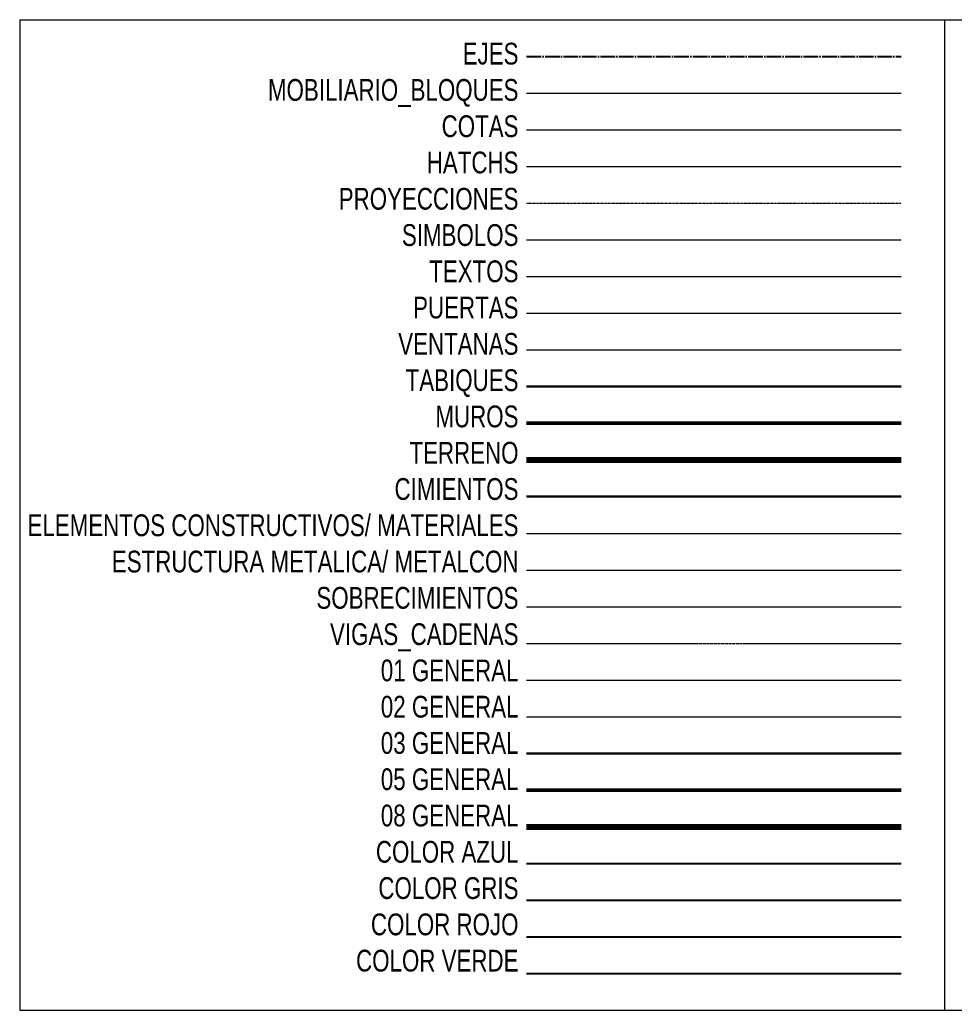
# Model space of a CAD drawing. Header units: centimetres. Extents: x 56177 to 99483, y 493 to 15482.
# Drawn here: x 56754 to 57518, y 4911 to 5721 of the extents above; entities that cross this region are included whole.
import ezdxf

# ---------------------------------------------------------------- set-up
doc = ezdxf.new("R2010")
doc.units = ezdxf.units.CM
doc.header["$MEASUREMENT"] = 0
for name, pattern in [('ACAD_ISO02W100', [15, 12, -3]), ('ACAD_ISO04W100', [30, 24, -3, 0, -3]), ('HIDDEN', [0.375, 0.25, -0.125])]:
    doc.linetypes.add(name, pattern=pattern)
for name, color, linetype, lineweight in [('0.1 COTAS', 52, 'Continuous', 13), ('0.15 HATCHS', 126, 'Continuous', 15), ('0.15 PROYECCIONES', 6, 'HIDDEN', 15), ('0.15 SIMBOLOS', 4, 'Continuous', 20), ('0.15 TEXTOS', 212, 'Continuous', 20), ('0.2 PUERTAS', 2, 'Continuous', 20), ('0.2 VENTANAS', 2, 'Continuous', 20), ('0.3 TABIQUES', 3, 'Continuous', 30), ('0.5 MUROS', 1, 'Continuous', 50), ('0.8 TERRENO', 5, 'Continuous', 80), ('00.2 CIMIENTOS', 120, 'Continuous', 30), ('00.2 ELEMENTOS CONSTRUCTIVOS', 251, 'Continuous', 20), ('00.2 METALCON', 126, 'Continuous', 15), ('00.2 SOBRECIMIENTOS', 30, 'Continuous', 20), ('00.2 VIGAS-CADENAS', 202, 'ACAD_ISO02W100', 20), ('000.1 GENERAL', 252, 'Continuous', 13), ('000.2 GENERAL', 2, 'Continuous', 20), ('000.3 GENERAL', 3, 'Continuous', 30), ('000.5 GENERAL', 1, 'Continuous', 50), ('000.8 GENERAL', 5, 'Continuous', 80)]:
    doc.layers.add(name, color=color, linetype=linetype, lineweight=lineweight)
doc.layers.add('0.10 EJES', color=120, linetype='ACAD_ISO04W100')
doc.layers.add('0.12 MOBILIARIO BLOQUES', color=251, linetype='Continuous', lineweight=13, true_color=0x616161)
for name, color, linetype, true_color in [('COLOR_ AZUL', 160, 'Continuous', 0x102ff9), ('COLOR_ GRIS', 253, 'Continuous', 0xb5b5b5), ('COLOR_ ROJO', 1, 'Continuous', 0xff0000), ('COLOR_ VERDE', 64, 'Continuous', 0x7f951d)]:
    doc.layers.add(name, color=color, linetype=linetype, true_color=true_color)
doc.styles.add('NICOLAS 2', font='swisscl.ttf')

msp = doc.modelspace()

# ---------------------------------------------------------------- linework, layer by layer
at = {"layer": '0.1 COTAS'}
msp.add_line((57168.51, 5631.38), (57474.73, 5631.38), dxfattribs=at)
at = {"layer": '0.10 EJES', "ltscale": 0.5}
msp.add_line((57168.51, 5691.38), (57474.73, 5691.38), dxfattribs=at)
at = {"layer": '0.12 MOBILIARIO BLOQUES'}
msp.add_line((57168.51, 5661.38), (57474.73, 5661.38), dxfattribs=at)
at = {"layer": '0.15 HATCHS'}
msp.add_line((57168.51, 5601.38), (57474.73, 5601.38), dxfattribs=at)
at = {"layer": '0.15 PROYECCIONES', "ltscale": 0.1}
msp.add_line((57168.51, 5571.38), (57474.73, 5571.38), dxfattribs=at)
at = {"layer": '0.15 SIMBOLOS'}
msp.add_line((57168.51, 5541.38), (57474.73, 5541.38), dxfattribs=at)
at = {"layer": '0.15 TEXTOS'}
for p, q in [((56754.18, 5721.38), (57474.73, 5721.38)), ((56754.18, 5721.38), (56754.18, 4911.38)), ((57474.73, 5721.38), (59856.44, 5721.38)), ((57510.17, 5721.38), (57510.17, 4911.38)), ((57168.51, 5511.38), (57474.73, 5511.38)), ((56754.18, 4911.38), (59856.44, 4911.38))]:
    msp.add_line(p, q, dxfattribs=at)
at = {"layer": '0.2 PUERTAS'}
msp.add_line((57168.51, 5481.38), (57474.73, 5481.38), dxfattribs=at)
at = {"layer": '0.2 VENTANAS'}
msp.add_line((57168.51, 5451.38), (57474.73, 5451.38), dxfattribs=at)
at = {"layer": '0.3 TABIQUES'}
msp.add_line((57168.51, 5421.38), (57474.73, 5421.38), dxfattribs=at)
at = {"layer": '0.5 MUROS'}
msp.add_line((57168.51, 5391.38), (57474.73, 5391.38), dxfattribs=at)
at = {"layer": '0.8 TERRENO'}
msp.add_line((57168.51, 5361.38), (57474.73, 5361.38), dxfattribs=at)
at = {"layer": '00.2 CIMIENTOS'}
msp.add_line((57168.51, 5331.38), (57474.73, 5331.38), dxfattribs=at)
at = {"layer": '00.2 ELEMENTOS CONSTRUCTIVOS'}
msp.add_line((57168.51, 5301.38), (57474.73, 5301.38), dxfattribs=at)
at = {"layer": '00.2 METALCON'}
msp.add_line((57168.51, 5271.38), (57474.73, 5271.38), dxfattribs=at)
at = {"layer": '00.2 SOBRECIMIENTOS'}
msp.add_line((57168.51, 5241.38), (57474.73, 5241.38), dxfattribs=at)
at = {"layer": '00.2 VIGAS-CADENAS', "ltscale": 0.1}
msp.add_line((57168.51, 5211.38), (57474.73, 5211.38), dxfattribs=at)
at = {"layer": '000.1 GENERAL'}
msp.add_line((57168.51, 5181.38), (57474.73, 5181.38), dxfattribs=at)
at = {"layer": '000.2 GENERAL'}
msp.add_line((57168.51, 5151.38), (57474.73, 5151.38), dxfattribs=at)
at = {"layer": '000.3 GENERAL'}
msp.add_line((57168.51, 5121.38), (57474.73, 5121.38), dxfattribs=at)
at = {"layer": '000.5 GENERAL'}
msp.add_line((57168.51, 5091.38), (57474.73, 5091.38), dxfattribs=at)
at = {"layer": '000.8 GENERAL'}
msp.add_line((57168.51, 5061.38), (57474.73, 5061.38), dxfattribs=at)
at = {"layer": 'COLOR_ AZUL'}
msp.add_line((57168.51, 5031.38), (57474.73, 5031.38), dxfattribs=at)
at = {"layer": 'COLOR_ GRIS'}
msp.add_line((57168.51, 5001.38), (57474.73, 5001.38), dxfattribs=at)
at = {"layer": 'COLOR_ ROJO'}
msp.add_line((57168.51, 4971.38), (57474.73, 4971.38), dxfattribs=at)
at = {"layer": 'COLOR_ VERDE'}
msp.add_line((57168.51, 4941.38), (57474.73, 4941.38), dxfattribs=at)

# ---------------------------------------------------------------- texts
at = {"layer": '0.15 TEXTOS', "insert": (56728.14, 5702.61), "char_height": 17.8, "width": 433.7737, "attachment_point": 1, "style": 'NICOLAS 2'}
msp.add_mtext('\\pxqr;EJES\\PMOBILIARIO_BLOQUES\\PCOTAS\\PHATCHS\\PPROYECCIONES\\PSIMBOLOS\\PTEXTOS \\PPUERTAS\\PVENTANAS\\PTABIQUES\\PMUROS\\PTERRENO\\PCIMIENTOS\\PELEMENTOS CONSTRUCTIVOS/ MATERIALES\\PESTRUCTURA METALICA/ METALCON\\PSOBRECIMIENTOS\\PVIGAS_CADENAS\\P01 GENERAL\\P02 GENERAL\\P03 GENERAL\\P05 GENERAL\\P08 GENERAL\\PCOLOR AZUL\\PCOLOR GRIS\\PCOLOR ROJO\\PCOLOR VERDE', dxfattribs=at)

doc.saveas('drawing.dxf')
